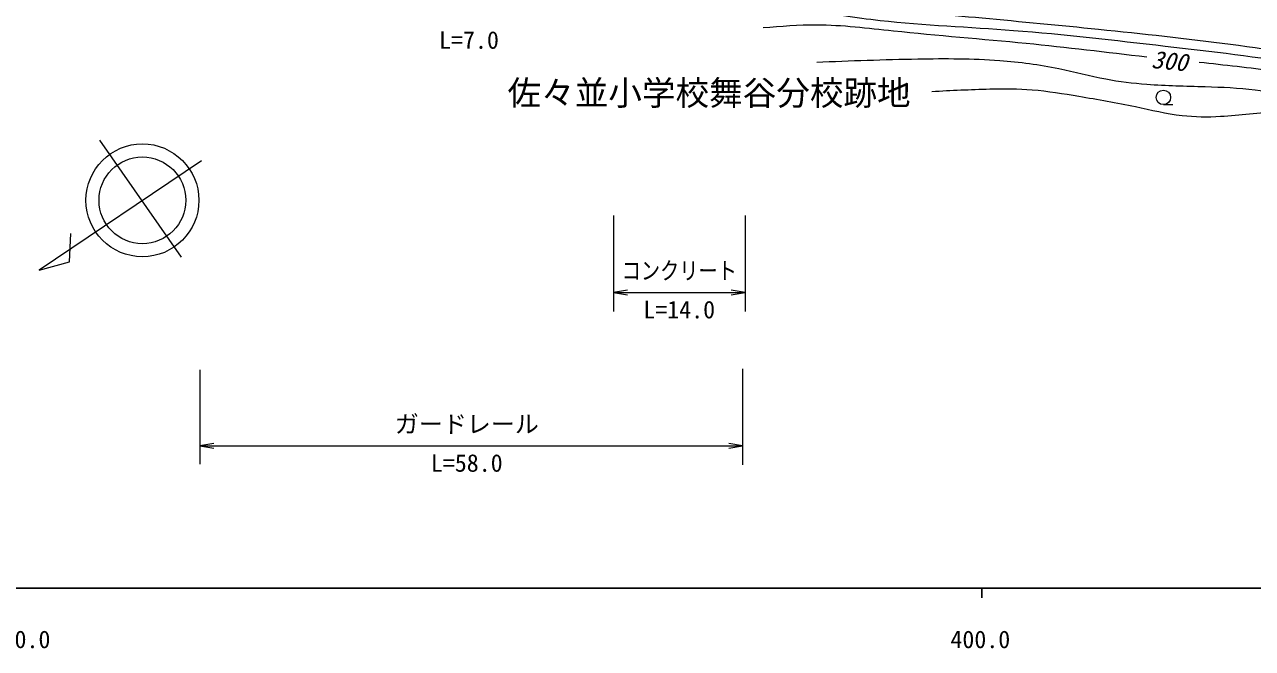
# Model space of a CAD drawing. Units: millimetres, scale not verified. Extents: x 40000 to 680000, y 20000 to 380000.
# Drawn here: x 368268 to 496194, y 198715 to 263732 of the extents above; entities that cross this region are included whole.
import ezdxf
from ezdxf.enums import TextEntityAlignment as Align

# ---------------------------------------------------------------- set-up
doc = ezdxf.new("R2010")
doc.units = ezdxf.units.MM
doc.header["$LTSCALE"] = 1000
for name, color, linetype, lineweight in [('M-BGD', 7, 'Continuous', 13), ('M-BMK-SRVR', 3, 'Continuous', 13), ('M-STR-HTXT', 7, 'Continuous', 13), ('M-STR-STR3', 7, 'Continuous', 13), ('M-TTL-BAND', 7, 'Continuous', 25)]:
    doc.layers.add(name, color=color, linetype=linetype, lineweight=lineweight)
doc.styles.add('ＭＳ ゴシック', font='')
doc.styles.get('ＭＳ ゴシック').set_extended_font_data('MS Gothic')

# ---------------------------------------------------------------- blocks, each defined once
blk = doc.blocks.new('open_arrow')
at = {"color": 0, "linetype": 'Continuous', "lineweight": -2}
blk.add_lwpolyline([(7.5, 1.25), (0, 0), (7.5, -1.25)], dxfattribs=at)

msp = doc.modelspace()

# ---------------------------------------------------------------- linework, layer by layer
at = {"layer": 'M-BGD'}
msp.add_line((486916, 255393), (487916, 255393), dxfattribs=at)
msp.add_circle((486916, 256143), 750, dxfattribs=at)
for points, knots in [([(438162, 271155), (439426, 270972), (440691, 270788), (441926, 270486), (443815, 270025), (445633, 269287), (447448, 268562), (448832, 268008), (450215, 267462), (451631, 267014), (453338, 266474), (455094, 266078), (456860, 265759), (460554, 265092), (464294, 264764), (468028, 264421), (472075, 264049), (476115, 263660), (480159, 263249), (489323, 262319), (498507, 261279), (507516, 259485), (511758, 258640), (515960, 257629), (520191, 256598), (521953, 256169), (523719, 255737), (525378, 255051), (527605, 254129), (529638, 252748), (531694, 251453), (532528, 250928), (533366, 250417), (534204, 249905)], [0, 0, 0, 0, 1, 1, 1, 2, 2, 2, 3, 3, 3, 4, 4, 4, 5, 5, 5, 6, 6, 6, 7, 7, 7, 8, 8, 8, 9, 9, 9, 10, 10, 10, 11, 11, 11, 11]), ([(440964, 268269), (442157, 267987), (443349, 267706), (444520, 267349), (446307, 266803), (448043, 266082), (449832, 265550), (452288, 264820), (454845, 264447), (457404, 264170), (462033, 263667), (466667, 263478), (471291, 263124), (476569, 262720), (481835, 262101), (487103, 261493), (491944, 260934), (496788, 260383), (501576, 259526), (505788, 258773), (509956, 257782), (514084, 256598), (516533, 255896), (518968, 255127), (521279, 254089), (523743, 252981), (526066, 251569), (528390, 250156)], [0, 0, 0, 0, 1, 1, 1, 2, 2, 2, 3, 3, 3, 4, 4, 4, 5, 5, 5, 6, 6, 6, 7, 7, 7, 8, 8, 8, 9, 9, 9, 9]), ([(445231, 263417), (447086, 263566), (448941, 263716), (450794, 263710), (453460, 263700), (456122, 263367), (458784, 263082), (463402, 262588), (468020, 262241), (472630, 261785), (476817, 261371), (480998, 260867), (485179, 260363)], [0, 0, 0, 0, 1, 1, 1, 2, 2, 2, 3, 3, 3, 4, 4, 4, 4]), ([(450794, 259819), (454307, 259957), (457819, 260095), (461336, 260154), (464182, 260202), (467030, 260198), (469869, 259987), (471933, 259833), (473992, 259569), (476018, 259150), (477655, 258811), (479270, 258372), (480912, 258062), (482321, 257797), (483749, 257628), (485179, 257519), (487211, 257363), (489247, 257329), (491286, 257268), (493020, 257216), (494757, 257145), (496473, 256933), (499279, 256586), (502027, 255862), (504797, 255218), (507817, 254516), (510862, 253908), (513749, 252834), (514953, 252386), (516129, 251857), (517305, 251328)], [0, 0, 0, 0, 1, 1, 1, 2, 2, 2, 3, 3, 3, 4, 4, 4, 5, 5, 5, 6, 6, 6, 7, 7, 7, 8, 8, 8, 9, 9, 9, 10, 10, 10, 10]), ([(490659, 259819), (493281, 259534), (495904, 259249), (498523, 258899), (500884, 258583), (503244, 258214), (505550, 257644), (508222, 256984), (510823, 256056), (513414, 255092), (516427, 253973), (519425, 252807), (522241, 251286), (523405, 250657), (524538, 249968), (525671, 249278)], [0, 0, 0, 0, 1, 1, 1, 2, 2, 2, 3, 3, 3, 4, 4, 4, 5, 5, 5, 5]), ([(462800, 256766), (464806, 256869), (466812, 256973), (468823, 257017), (470303, 257049), (471785, 257049), (473257, 256933), (474884, 256805), (476498, 256536), (478110, 256264), (480082, 255930), (482050, 255591), (484008, 255176), (485620, 254834), (487226, 254441), (488860, 254256), (490189, 254105), (491535, 254093), (492876, 254172), (494891, 254292), (496893, 254620), (498899, 254590), (500284, 254570), (501670, 254379), (503041, 254130), (506132, 253571), (509146, 252721), (512160, 251872)], [0, 0, 0, 0, 1, 1, 1, 2, 2, 2, 3, 3, 3, 4, 4, 4, 5, 5, 5, 6, 6, 6, 7, 7, 7, 8, 8, 8, 9, 9, 9, 9])]:
    msp.add_open_spline(points, degree=3, knots=knots, dxfattribs=at)
at = {"layer": 'M-BMK-SRVR'}
for p, q in [((384623, 239506), (376123, 251675)), ((386708, 249537), (369789, 238135)), ((372966, 238999), (373094, 241956)), ((369789, 238135), (372966, 238999))]:
    msp.add_line(p, q, dxfattribs=at)
for radius in [5885, 4520]:
    msp.add_circle((380545, 245415), radius, dxfattribs=at)
at = {"layer": 'M-STR-STR3'}
for p, q in [((429622, 243824), (429622, 233824)), ((443334, 243824), (443334, 233824)), ((429622, 235824), (443334, 235824)), ((386545, 227765), (386545, 217919)), ((443074, 227840), (443074, 217840)), ((386545, 219840), (443074, 219840))]:
    msp.add_line(p, q, dxfattribs=at)
at = {"layer": 'M-TTL-BAND'}
for p, q in [((40000, 205000), (579000, 205000)), ((468000, 205000), (468000, 204000))]:
    msp.add_line(p, q, dxfattribs=at)

# ---------------------------------------------------------------- block references
at = {"layer": 'M-STR-STR3', "xscale": 193, "yscale": 193}
for p in [(429622, 235824), (386545, 219840)]:
    msp.add_blockref('open_arrow', p, dxfattribs=at)
at = {"layer": 'M-STR-STR3', "xscale": 193, "yscale": 193, "rotation": 180}
for p in [(443334, 235824), (443074, 219840)]:
    msp.add_blockref('open_arrow', p, dxfattribs=at)

# ---------------------------------------------------------------- texts
at = {"layer": 'M-BGD', "style": 'ＭＳ ゴシック', "oblique": 15}
msp.add_text('300', height=1833, rotation=354.472, dxfattribs=at).set_placement((485695, 260125), align=Align.MIDDLE_LEFT)
at = {"layer": 'M-STR-HTXT', "style": 'ＭＳ ゴシック'}
msp.add_text('佐々並小学校舞谷分校跡地', height=2566, dxfattribs=at).set_placement((418585, 254559), align=Align.BOTTOM_LEFT)
at = {"layer": 'M-STR-STR3', "style": 'ＭＳ ゴシック'}
for s, p in [('L=7.0', (411455, 260657)), ('L=14.0', (432728, 232561)), ('ガードレール', (406848, 220637)), ('L=58.0', (410598, 216578))]:
    msp.add_text(s, height=1833, dxfattribs=at).set_placement(p, align=Align.BOTTOM_LEFT)
at = {"layer": 'M-STR-STR3', "style": 'ＭＳ ゴシック', "width": 0.8}
msp.add_text('コンクリート', height=1833, dxfattribs=at).set_placement((430478, 236620), align=Align.BOTTOM_LEFT)
at = {"layer": 'M-TTL-BAND', "style": 'ＭＳ ゴシック'}
for s, p in [('300.0', (367844, 198195)), ('400.0', (467844, 198195))]:
    msp.add_text(s, height=1833, dxfattribs=at).set_placement(p, align=Align.BOTTOM_CENTER)

doc.saveas('drawing.dxf')
